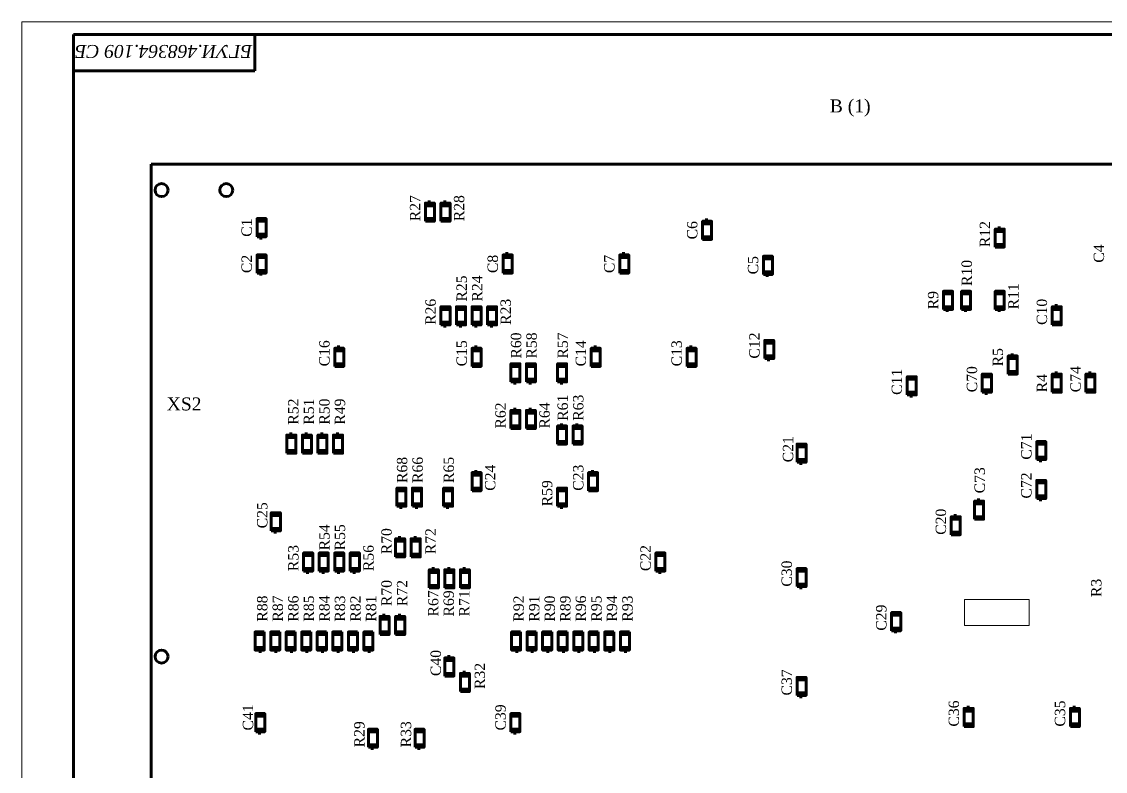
# Model space of a CAD drawing. Header units: millimetres. Extents: x 0 to 840, y 0 to 590.
# Drawn here: x 0 to 418.4, y 300.7 to 590 of the extents above; entities that cross this region are included whole.
import ezdxf

# ---------------------------------------------------------------- set-up
doc = ezdxf.new("R2010")
doc.units = ezdxf.units.MM
doc.layers.add('основная-06', color=2, linetype='Continuous', lineweight=60)
doc.layers.add('тонкая-текст-02', color=4, linetype='Continuous', lineweight=20)
doc.styles.add('3', font='times.ttf', dxfattribs={"height": 2.5})

msp = doc.modelspace()

# ---------------------------------------------------------------- linework, layer by layer
at = {"layer": 'основная-06', "color": 0}
for p, q in [((835, 585), (20, 585)), ((20, 585), (20, 5)), ((90, 571), (90, 585)), ((20, 571), (90, 571)), ((50, 535), (610, 535)), ((50, 70), (50, 535)), ((155.87, 519), (159.37, 519)), ((157.37, 521), (157.37, 520)), ((161.87, 519), (165.37, 519)), ((163.37, 521), (163.37, 520)), ((90.87, 513), (94.37, 513)), ((155.87, 514), (159.37, 514)), ((161.87, 514), (165.37, 514)), ((262.87, 512), (266.37, 512)), ((264.37, 514), (264.37, 513)), ((377.37, 511), (377.37, 510)), ((90.87, 508), (94.37, 508)), ((92.37, 507), (92.37, 506)), ((262.87, 507), (266.37, 507)), ((375.87, 509), (379.37, 509)), ((375.87, 504), (379.37, 504)), ((90.87, 499), (94.37, 499)), ((185.87, 499), (189.37, 499)), ((187.37, 501), (187.37, 500)), ((230.87, 499), (234.37, 499)), ((232.37, 501), (232.37, 500)), ((286.37, 498.5), (289.87, 498.5)), ((90.87, 494), (94.37, 494)), ((185.87, 494), (189.37, 494)), ((230.87, 494), (234.37, 494)), ((92.37, 493), (92.37, 492)), ((286.37, 493.5), (289.87, 493.5)), ((287.87, 492.5), (287.87, 491.5)), ((355.87, 485), (359.37, 485)), ((362.87, 485), (366.37, 485)), ((375.87, 485), (379.37, 485)), ((161.87, 479), (165.37, 479)), ((167.87, 479), (171.37, 479)), ((173.87, 479), (177.37, 479)), ((179.87, 479), (183.37, 479)), ((355.87, 480), (359.37, 480)), ((357.37, 479), (357.37, 478)), ((362.87, 480), (366.37, 480)), ((364.37, 479), (364.37, 478)), ((375.87, 480), (379.37, 480)), ((377.37, 479), (377.37, 478)), ((397.87, 479), (401.37, 479)), ((399.37, 481), (399.37, 480)), ((161.87, 474), (165.37, 474)), ((163.37, 473), (163.37, 472)), ((167.87, 474), (171.37, 474)), ((169.37, 473), (169.37, 472)), ((173.87, 474), (177.37, 474)), ((175.37, 473), (175.37, 472)), ((179.87, 474), (183.37, 474)), ((181.37, 473), (181.37, 472)), ((397.87, 474), (401.37, 474)), ((122.37, 465), (122.37, 464)), ((175.37, 465), (175.37, 464)), ((221.37, 465), (221.37, 464)), ((258.37, 465), (258.37, 464)), ((286.87, 466), (290.37, 466)), ((120.87, 463), (124.37, 463)), ((173.87, 463), (177.37, 463)), ((219.87, 463), (223.37, 463)), ((256.87, 463), (260.37, 463)), ((286.87, 461), (290.37, 461)), ((382.37, 462), (382.37, 461)), ((120.87, 458), (124.37, 458)), ((173.87, 458), (177.37, 458)), ((188.87, 457), (192.37, 457)), ((194.87, 457), (198.37, 457)), ((206.87, 457), (210.37, 457)), ((219.87, 458), (223.37, 458)), ((256.87, 458), (260.37, 458)), ((288.37, 460), (288.37, 459)), ((380.87, 460), (384.37, 460)), ((188.87, 452), (192.37, 452)), ((194.87, 452), (198.37, 452)), ((206.87, 452), (210.37, 452)), ((341.87, 452), (345.37, 452)), ((370.87, 453), (374.37, 453)), ((380.87, 455), (384.37, 455)), ((397.87, 453), (401.37, 453)), ((399.37, 455), (399.37, 454)), ((410.87, 453), (414.37, 453)), ((412.37, 455), (412.37, 454)), ((190.37, 451), (190.37, 450)), ((196.37, 451), (196.37, 450)), ((208.37, 451), (208.37, 450)), ((370.87, 448), (374.37, 448)), ((397.87, 448), (401.37, 448)), ((410.87, 448), (414.37, 448)), ((341.87, 447), (345.37, 447)), ((343.37, 446), (343.37, 445)), ((372.37, 447), (372.37, 446)), ((190.37, 441), (190.37, 440)), ((196.37, 441), (196.37, 440)), ((188.87, 439), (192.37, 439)), ((194.87, 439), (198.37, 439)), ((103.87, 431.5), (103.87, 430.5)), ((109.87, 431.5), (109.87, 430.5)), ((115.87, 431.5), (115.87, 430.5)), ((121.87, 431.5), (121.87, 430.5)), ((188.87, 434), (192.37, 434)), ((194.87, 434), (198.37, 434)), ((206.87, 433), (210.37, 433)), ((208.37, 435), (208.37, 434)), ((212.87, 433), (216.37, 433)), ((214.37, 435), (214.37, 434)), ((102.37, 429.5), (105.87, 429.5)), ((108.37, 429.5), (111.87, 429.5)), ((114.37, 429.5), (117.87, 429.5)), ((120.37, 429.5), (123.87, 429.5)), ((206.87, 428), (210.37, 428)), ((212.87, 428), (216.37, 428)), ((391.87, 427), (395.37, 427)), ((102.37, 424.5), (105.87, 424.5)), ((108.37, 424.5), (111.87, 424.5)), ((114.37, 424.5), (117.87, 424.5)), ((120.37, 424.5), (123.87, 424.5)), ((299.37, 426), (302.87, 426)), ((299.37, 421), (302.87, 421)), ((300.87, 420), (300.87, 419)), ((391.87, 422), (395.37, 422)), ((393.37, 421), (393.37, 420)), ((173.87, 415), (177.37, 415)), ((175.37, 417), (175.37, 416)), ((218.87, 415), (222.37, 415)), ((220.37, 417), (220.37, 416)), ((391.87, 412), (395.37, 412)), ((144.87, 409), (148.37, 409)), ((150.87, 409), (154.37, 409)), ((162.87, 409), (166.37, 409)), ((173.87, 410), (177.37, 410)), ((206.87, 409), (210.37, 409)), ((218.87, 410), (222.37, 410)), ((369.37, 406), (369.37, 405)), ((391.87, 407), (395.37, 407)), ((393.37, 406), (393.37, 405)), ((144.87, 404), (148.37, 404)), ((146.37, 403), (146.37, 402)), ((150.87, 404), (154.37, 404)), ((152.37, 403), (152.37, 402)), ((162.87, 404), (166.37, 404)), ((164.37, 403), (164.37, 402)), ((206.87, 404), (210.37, 404)), ((208.37, 403), (208.37, 402)), ((367.87, 404), (371.37, 404)), ((96.37, 399.5), (99.87, 399.5)), ((358.87, 398), (362.37, 398)), ((360.37, 400), (360.37, 399)), ((367.87, 399), (371.37, 399)), ((96.37, 394.5), (99.87, 394.5)), ((97.87, 393.5), (97.87, 392.5)), ((144.37, 389.5), (147.87, 389.5)), ((145.87, 391.5), (145.87, 390.5)), ((150.37, 389.5), (153.87, 389.5)), ((151.87, 391.5), (151.87, 390.5)), ((358.87, 393), (362.37, 393)), ((108.87, 384), (112.37, 384)), ((114.87, 384), (118.37, 384)), ((120.87, 384), (124.37, 384)), ((126.87, 384), (130.37, 384)), ((144.37, 384.5), (147.87, 384.5)), ((150.37, 384.5), (153.87, 384.5)), ((244.87, 384), (248.37, 384)), ((108.87, 379), (112.37, 379)), ((110.37, 378), (110.37, 377)), ((114.87, 379), (118.37, 379)), ((116.37, 378), (116.37, 377)), ((120.87, 379), (124.37, 379)), ((122.37, 378), (122.37, 377)), ((126.87, 379), (130.37, 379)), ((128.37, 378), (128.37, 377)), ((157.37, 377.5), (160.87, 377.5)), ((158.87, 379.5), (158.87, 378.5)), ((163.37, 377.5), (166.87, 377.5)), ((164.87, 379.5), (164.87, 378.5)), ((169.37, 377.5), (172.87, 377.5)), ((170.87, 379.5), (170.87, 378.5)), ((244.87, 379), (248.37, 379)), ((246.37, 378), (246.37, 377)), ((299.37, 378), (302.87, 378)), ((157.37, 372.5), (160.87, 372.5)), ((163.37, 372.5), (166.87, 372.5)), ((169.37, 372.5), (172.87, 372.5)), ((299.37, 373), (302.87, 373)), ((300.87, 372), (300.87, 371)), ((139.87, 361.5), (139.87, 360.5)), ((145.87, 361.5), (145.87, 360.5)), ((335.87, 361), (339.37, 361)), ((138.37, 359.5), (141.87, 359.5)), ((144.37, 359.5), (147.87, 359.5)), ((335.87, 356), (339.37, 356)), ((93.63, 353.5), (90.13, 353.5)), ((99.63, 353.5), (96.13, 353.5)), ((105.63, 353.5), (102.13, 353.5)), ((111.63, 353.5), (108.13, 353.5)), ((117.63, 353.5), (114.13, 353.5)), ((123.63, 353.5), (120.13, 353.5)), ((129.63, 353.5), (126.13, 353.5)), ((135.63, 353.5), (132.13, 353.5)), ((138.37, 354.5), (141.87, 354.5)), ((144.37, 354.5), (147.87, 354.5)), ((192.63, 353.5), (189.13, 353.5)), ((198.63, 353.5), (195.13, 353.5)), ((204.63, 353.5), (201.13, 353.5)), ((210.63, 353.5), (207.13, 353.5)), ((216.63, 353.5), (213.13, 353.5)), ((222.63, 353.5), (219.13, 353.5)), ((228.63, 353.5), (225.13, 353.5)), ((234.63, 353.5), (231.13, 353.5)), ((337.37, 355), (337.37, 354)), ((93.63, 348.5), (90.13, 348.5)), ((92.13, 346.5), (92.13, 347.5)), ((99.63, 348.5), (96.13, 348.5)), ((98.13, 346.5), (98.13, 347.5)), ((105.63, 348.5), (102.13, 348.5)), ((104.13, 346.5), (104.13, 347.5)), ((111.63, 348.5), (108.13, 348.5)), ((110.13, 346.5), (110.13, 347.5)), ((117.63, 348.5), (114.13, 348.5)), ((116.13, 346.5), (116.13, 347.5)), ((123.63, 348.5), (120.13, 348.5)), ((122.13, 346.5), (122.13, 347.5)), ((129.63, 348.5), (126.13, 348.5)), ((128.13, 346.5), (128.13, 347.5)), ((135.63, 348.5), (132.13, 348.5)), ((134.13, 346.5), (134.13, 347.5)), ((192.63, 348.5), (189.13, 348.5)), ((191.13, 346.5), (191.13, 347.5)), ((198.63, 348.5), (195.13, 348.5)), ((197.13, 346.5), (197.13, 347.5)), ((204.63, 348.5), (201.13, 348.5)), ((203.13, 346.5), (203.13, 347.5)), ((210.63, 348.5), (207.13, 348.5)), ((209.13, 346.5), (209.13, 347.5)), ((216.63, 348.5), (213.13, 348.5)), ((215.13, 346.5), (215.13, 347.5)), ((222.63, 348.5), (219.13, 348.5)), ((221.13, 346.5), (221.13, 347.5)), ((228.63, 348.5), (225.13, 348.5)), ((227.13, 346.5), (227.13, 347.5)), ((234.63, 348.5), (231.13, 348.5)), ((233.13, 346.5), (233.13, 347.5)), ((163.37, 343.5), (166.87, 343.5)), ((164.87, 345.5), (164.87, 344.5)), ((170.87, 339.5), (170.87, 338.5)), ((163.37, 338.5), (166.87, 338.5)), ((169.37, 337.5), (172.87, 337.5)), ((299.37, 336), (302.87, 336)), ((169.37, 332.5), (172.87, 332.5)), ((299.37, 331), (302.87, 331)), ((300.87, 330), (300.87, 329)), ((363.87, 324), (367.37, 324)), ((365.37, 326), (365.37, 325)), ((404.87, 324), (408.37, 324)), ((406.37, 326), (406.37, 325)), ((90.37, 322), (93.87, 322)), ((188.87, 322), (192.37, 322)), ((363.87, 319), (367.37, 319)), ((404.87, 319), (408.37, 319)), ((90.37, 317), (93.87, 317)), ((91.87, 316), (91.87, 315)), ((133.87, 316), (137.37, 316)), ((151.87, 316), (155.37, 316)), ((188.87, 317), (192.37, 317)), ((190.37, 316), (190.37, 315)), ((133.87, 311), (137.37, 311)), ((135.37, 310), (135.37, 309)), ((151.87, 311), (155.37, 311)), ((153.37, 310), (153.37, 309))]:
    msp.add_line(p, q, dxfattribs=at)
for points in [[(155.87, 513), (155.87, 520), (159.37, 520), (159.37, 513)], [(161.87, 513), (161.87, 520), (165.37, 520), (165.37, 513)], [(90.87, 507), (90.87, 514), (94.37, 514), (94.37, 507)], [(262.87, 506), (262.87, 513), (266.37, 513), (266.37, 506)], [(375.87, 503), (375.87, 510), (379.37, 510), (379.37, 503)], [(90.87, 493), (90.87, 500), (94.37, 500), (94.37, 493)], [(185.87, 493), (185.87, 500), (189.37, 500), (189.37, 493)], [(230.87, 493), (230.87, 500), (234.37, 500), (234.37, 493)], [(286.37, 492.5), (286.37, 499.5), (289.87, 499.5), (289.87, 492.5)], [(355.87, 479), (355.87, 486), (359.37, 486), (359.37, 479)], [(362.87, 479), (362.87, 486), (366.37, 486), (366.37, 479)], [(375.87, 479), (375.87, 486), (379.37, 486), (379.37, 479)], [(161.87, 473), (161.87, 480), (165.37, 480), (165.37, 473)], [(167.87, 473), (167.87, 480), (171.37, 480), (171.37, 473)], [(173.87, 473), (173.87, 480), (177.37, 480), (177.37, 473)], [(179.87, 473), (179.87, 480), (183.37, 480), (183.37, 473)], [(397.87, 473), (397.87, 480), (401.37, 480), (401.37, 473)], [(286.87, 460), (286.87, 467), (290.37, 467), (290.37, 460)], [(120.87, 457), (120.87, 464), (124.37, 464), (124.37, 457)], [(173.87, 457), (173.87, 464), (177.37, 464), (177.37, 457)], [(219.87, 457), (219.87, 464), (223.37, 464), (223.37, 457)], [(256.87, 457), (256.87, 464), (260.37, 464), (260.37, 457)], [(380.87, 454), (380.87, 461), (384.37, 461), (384.37, 454)], [(188.87, 451), (188.87, 458), (192.37, 458), (192.37, 451)], [(194.87, 451), (194.87, 458), (198.37, 458), (198.37, 451)], [(206.87, 451), (206.87, 458), (210.37, 458), (210.37, 451)], [(341.87, 446), (341.87, 453), (345.37, 453), (345.37, 446)], [(370.87, 447), (370.87, 454), (374.37, 454), (374.37, 447)], [(397.87, 447), (397.87, 454), (401.37, 454), (401.37, 447)], [(410.87, 447), (410.87, 454), (414.37, 454), (414.37, 447)], [(188.87, 433), (188.87, 440), (192.37, 440), (192.37, 433)], [(194.87, 433), (194.87, 440), (198.37, 440), (198.37, 433)], [(206.87, 427), (206.87, 434), (210.37, 434), (210.37, 427)], [(212.87, 427), (212.87, 434), (216.37, 434), (216.37, 427)], [(102.37, 423.5), (102.37, 430.5), (105.87, 430.5), (105.87, 423.5)], [(108.37, 423.5), (108.37, 430.5), (111.87, 430.5), (111.87, 423.5)], [(114.37, 423.5), (114.37, 430.5), (117.87, 430.5), (117.87, 423.5)], [(120.37, 423.5), (120.37, 430.5), (123.87, 430.5), (123.87, 423.5)], [(299.37, 420), (299.37, 427), (302.87, 427), (302.87, 420)], [(391.87, 421), (391.87, 428), (395.37, 428), (395.37, 421)], [(173.87, 409), (173.87, 416), (177.37, 416), (177.37, 409)], [(218.87, 409), (218.87, 416), (222.37, 416), (222.37, 409)], [(391.87, 406), (391.87, 413), (395.37, 413), (395.37, 406)], [(144.87, 403), (144.87, 410), (148.37, 410), (148.37, 403)], [(150.87, 403), (150.87, 410), (154.37, 410), (154.37, 403)], [(162.87, 403), (162.87, 410), (166.37, 410), (166.37, 403)], [(206.87, 403), (206.87, 410), (210.37, 410), (210.37, 403)], [(367.87, 398), (367.87, 405), (371.37, 405), (371.37, 398)], [(96.37, 393.5), (96.37, 400.5), (99.87, 400.5), (99.87, 393.5)], [(358.87, 392), (358.87, 399), (362.37, 399), (362.37, 392)], [(144.37, 383.5), (144.37, 390.5), (147.87, 390.5), (147.87, 383.5)], [(150.37, 383.5), (150.37, 390.5), (153.87, 390.5), (153.87, 383.5)], [(108.87, 378), (108.87, 385), (112.37, 385), (112.37, 378)], [(114.87, 378), (114.87, 385), (118.37, 385), (118.37, 378)], [(120.87, 378), (120.87, 385), (124.37, 385), (124.37, 378)], [(126.87, 378), (126.87, 385), (130.37, 385), (130.37, 378)], [(244.87, 378), (244.87, 385), (248.37, 385), (248.37, 378)], [(157.37, 371.5), (157.37, 378.5), (160.87, 378.5), (160.87, 371.5)], [(163.37, 371.5), (163.37, 378.5), (166.87, 378.5), (166.87, 371.5)], [(169.37, 371.5), (169.37, 378.5), (172.87, 378.5), (172.87, 371.5)], [(299.37, 372), (299.37, 379), (302.87, 379), (302.87, 372)], [(138.37, 353.5), (138.37, 360.5), (141.87, 360.5), (141.87, 353.5)], [(144.37, 353.5), (144.37, 360.5), (147.87, 360.5), (147.87, 353.5)], [(335.87, 355), (335.87, 362), (339.37, 362), (339.37, 355)], [(93.63, 354.5), (93.63, 347.5), (90.13, 347.5), (90.13, 354.5)], [(99.63, 354.5), (99.63, 347.5), (96.13, 347.5), (96.13, 354.5)], [(105.63, 354.5), (105.63, 347.5), (102.13, 347.5), (102.13, 354.5)], [(111.63, 354.5), (111.63, 347.5), (108.13, 347.5), (108.13, 354.5)], [(117.63, 354.5), (117.63, 347.5), (114.13, 347.5), (114.13, 354.5)], [(123.63, 354.5), (123.63, 347.5), (120.13, 347.5), (120.13, 354.5)], [(129.63, 354.5), (129.63, 347.5), (126.13, 347.5), (126.13, 354.5)], [(135.63, 354.5), (135.63, 347.5), (132.13, 347.5), (132.13, 354.5)], [(192.63, 354.5), (192.63, 347.5), (189.13, 347.5), (189.13, 354.5)], [(198.63, 354.5), (198.63, 347.5), (195.13, 347.5), (195.13, 354.5)], [(204.63, 354.5), (204.63, 347.5), (201.13, 347.5), (201.13, 354.5)], [(210.63, 354.5), (210.63, 347.5), (207.13, 347.5), (207.13, 354.5)], [(216.63, 354.5), (216.63, 347.5), (213.13, 347.5), (213.13, 354.5)], [(222.63, 354.5), (222.63, 347.5), (219.13, 347.5), (219.13, 354.5)], [(228.63, 354.5), (228.63, 347.5), (225.13, 347.5), (225.13, 354.5)], [(234.63, 354.5), (234.63, 347.5), (231.13, 347.5), (231.13, 354.5)], [(163.37, 337.5), (163.37, 344.5), (166.87, 344.5), (166.87, 337.5)], [(169.37, 331.5), (169.37, 338.5), (172.87, 338.5), (172.87, 331.5)], [(299.37, 330), (299.37, 337), (302.87, 337), (302.87, 330)], [(90.37, 316), (90.37, 323), (93.87, 323), (93.87, 316)], [(188.87, 316), (188.87, 323), (192.37, 323), (192.37, 316)], [(363.87, 318), (363.87, 325), (367.37, 325), (367.37, 318)], [(404.87, 318), (404.87, 325), (408.37, 325), (408.37, 318)], [(133.87, 310), (133.87, 317), (137.37, 317), (137.37, 310)], [(151.87, 310), (151.87, 317), (155.37, 317), (155.37, 310)]]:
    msp.add_lwpolyline(points, close=True, dxfattribs=at)
for centre in [(54, 525), (79, 525), (54, 345)]:
    msp.add_circle(centre, 2.5, dxfattribs=at)
at = {"layer": 'тонкая-текст-02', "color": 0}
for p, q in [((0, 590), (0, 0)), ((840, 590), (0, 590)), ((364, 367), (364, 357)), ((389, 367), (364, 367)), ((389, 357), (389, 367)), ((364, 357), (389, 357))]:
    msp.add_line(p, q, dxfattribs=at)

# ---------------------------------------------------------------- texts
at = {"layer": 'тонкая-текст-02', "color": 0, "attachment_point": 1, "style": '3'}
for s, insert, char_height, width, rotation in [('{\\fTimes New Roman|b0|i1|c204|p18;БГУИ.468364.109 СБ}', (89, 576), 5, 68, 180), ('{\\fTimes New Roman|b0|i0|c0|p18;R27}', (149.87, 513), 4, 12.5, 90), ('{\\fTimes New Roman|b0|i0|c0|p18;R28}', (166.87, 513), 4, 12.5, 90), ('{\\fTimes New Roman|b0|i0|c0|p18;C1}', (84.87, 507), 4, 12.5, 90), ('{\\fTimes New Roman|b0|i0|c204|p18;С6}', (256.87, 506), 4, 12.5, 90), ('{\\fTimes New Roman|b0|i0|c0|p18;R12}', (369.87, 503), 4, 12.5, 90), ('{\\fTimes New Roman|b0|i0|c0|p18;C4}', (413.87, 497), 4, 12.5, 90), ('{\\fTimes New Roman|b0|i0|c0|p18;C2}', (84.87, 493), 4, 12.5, 90), ('{\\fTimes New Roman|b0|i0|c204|p18;С8}', (179.87, 493), 4, 12.5, 90), ('{\\fTimes New Roman|b0|i0|c204|p18;С7}', (224.87, 493), 4, 12.5, 90), ('{\\fTimes New Roman|b0|i0|c204|p18;С5}', (280.37, 492.5), 4, 12.5, 90), ('{\\fTimes New Roman|b0|i0|c0|p18;R10}', (362.87, 488), 4, 12.5, 90), ('{\\fTimes New Roman|b0|i0|c0|p18;R25}', (167.87, 482), 4, 12.5, 90), ('{\\fTimes New Roman|b0|i0|c0|p18;R24}', (173.87, 482), 4, 12.5, 90), ('{\\fTimes New Roman|b0|i0|c0|p18;R9}', (349.87, 479), 4, 12.5, 90), ('{\\fTimes New Roman|b0|i0|c0|p18;R11}', (380.87, 479), 4, 12.5, 90), ('{\\fTimes New Roman|b0|i0|c0|p18;R26}', (155.87, 473), 4, 12.5, 90), ('{\\fTimes New Roman|b0|i0|c0|p18;R23}', (184.87, 473), 4, 12.5, 90), ('{\\fTimes New Roman|b0|i0|c0|p18;C10}', (391.87, 473), 4, 12.5, 90), ('{\\fTimes New Roman|b0|i0|c0|p18;R60}', (188.87, 460), 4, 12.5, 90), ('{\\fTimes New Roman|b0|i0|c0|p18;R58}', (194.87, 460), 4, 12.5, 90), ('{\\fTimes New Roman|b0|i0|c0|p18;R57}', (206.87, 460), 4, 12.5, 90), ('{\\fTimes New Roman|b0|i0|c204|p18;С12}', (280.87, 460), 4, 12.5, 90), ('{\\fTimes New Roman|b0|i0|c204|p18;С\\fTimes New Roman|b0|i0|c0|p18;16}', (114.87, 457), 4, 12.5, 90), ('{\\fTimes New Roman|b0|i0|c204|p18;С\\fTimes New Roman|b0|i0|c0|p18;1\\fTimes New Roman|b0|i0|c204|p18;5}', (167.87, 457), 4, 12.5, 90), ('{\\fTimes New Roman|b0|i0|c204|p18;С\\fTimes New Roman|b0|i0|c0|p18;14}', (213.87, 457), 4, 12.5, 90), ('{\\fTimes New Roman|b0|i0|c204|p18;С\\fTimes New Roman|b0|i0|c0|p18;13}', (250.87, 457), 4, 12.5, 90), ('{\\fTimes New Roman|b0|i0|c0|p18;R5}', (374.87, 457), 4, 12.5, 90), ('{\\fTimes New Roman|b0|i0|c0|p18;C70}', (364.87, 447), 4, 12.5, 90), ('{\\fTimes New Roman|b0|i0|c0|p18;C74}', (404.87, 447), 4, 12.5, 90), ('{\\fTimes New Roman|b0|i0|c0|p18;C11}', (335.87, 446), 4, 12.5, 90), ('{\\fTimes New Roman|b0|i0|c0|p18;R4}', (391.87, 447), 4, 12.5, 90), ('{\\fTimes New Roman|b0|i0|c204|p18;R\\fTimes New Roman|b0|i0|c0|p18;52}', (102.87, 434.5), 4, 12.5, 90), ('{\\fTimes New Roman|b0|i0|c204|p18;R\\fTimes New Roman|b0|i0|c0|p18;51}', (108.87, 434.5), 4, 12.5, 90), ('{\\fTimes New Roman|b0|i0|c204|p18;R\\fTimes New Roman|b0|i0|c0|p18;50}', (114.87, 434.5), 4, 12.5, 90), ('{\\fTimes New Roman|b0|i0|c204|p18;R\\fTimes New Roman|b0|i0|c0|p18;49}', (120.87, 434.5), 4, 12.5, 90), ('{\\fTimes New Roman|b0|i0|c0|p18;R61}', (206.87, 436), 4, 12.5, 90), ('{\\fTimes New Roman|b0|i0|c0|p18;R63}', (212.87, 436), 4, 12.5, 90), ('{\\fTimes New Roman|b0|i0|c0|p18;R62}', (182.87, 433), 4, 12.5, 90), ('{\\fTimes New Roman|b0|i0|c0|p18;R64}', (199.87, 433), 4, 12.5, 90), ('{\\fTimes New Roman|b0|i0|c0|p18;C21}', (293.87, 420), 4, 12.5, 90), ('{\\fTimes New Roman|b0|i0|c0|p18;C71}', (385.87, 421), 4, 12.5, 90), ('{\\fTimes New Roman|b0|i0|c0|p18;R68}', (144.87, 412), 4, 12.5, 90), ('{\\fTimes New Roman|b0|i0|c0|p18;R66}', (150.87, 412), 4, 12.5, 90), ('{\\fTimes New Roman|b0|i0|c0|p18;R65}', (162.87, 412), 4, 12.5, 90), ('{\\fTimes New Roman|b0|i0|c204|p18;С\\fTimes New Roman|b0|i0|c0|p18;24}', (178.87, 409), 4, 12.5, 90), ('{\\fTimes New Roman|b0|i0|c204|p18;С\\fTimes New Roman|b0|i0|c0|p18;23}', (212.87, 409), 4, 12.5, 90), ('{\\fTimes New Roman|b0|i0|c0|p18;C73}', (367.87, 408), 4, 12.5, 90), ('{\\fTimes New Roman|b0|i0|c0|p18;C72}', (385.87, 406), 4, 12.5, 90), ('{\\fTimes New Roman|b0|i0|c0|p18;R59}', (200.87, 403), 4, 12.5, 90), ('{\\fTimes New Roman|b0|i0|c0|p18;C25}', (90.87, 394.5), 4, 12.5, 90), ('{\\fTimes New Roman|b0|i0|c0|p18;C20}', (352.87, 392), 4, 12.5, 90), ('{\\fTimes New Roman|b0|i0|c0|p18;R54}', (114.87, 386), 4, 12.5, 90), ('{\\fTimes New Roman|b0|i0|c0|p18;R55}', (120.87, 386), 4, 12.5, 90), ('{\\fTimes New Roman|b0|i0|c204|p18;R\\fTimes New Roman|b0|i0|c0|p18;70}', (138.87, 384.5), 4, 12.5, 90), ('{\\fTimes New Roman|b0|i0|c204|p18;R\\fTimes New Roman|b0|i0|c0|p18;72}', (155.87, 384.5), 4, 12.5, 90), ('{\\fTimes New Roman|b0|i0|c0|p18;R53}', (102.87, 378), 4, 12.5, 90), ('{\\fTimes New Roman|b0|i0|c0|p18;R56}', (131.87, 378), 4, 12.5, 90), ('{\\fTimes New Roman|b0|i0|c0|p18;C22}', (238.87, 378), 4, 12.5, 90), ('{\\fTimes New Roman|b0|i0|c204|p18;С30}', (293.37, 372), 4, 12.5, 90), ('{\\fTimes New Roman|b0|i0|c204|p18;R\\fTimes New Roman|b0|i0|c0|p18;70}', (138.87, 364.5), 4, 12.5, 90), ('{\\fTimes New Roman|b0|i0|c204|p18;R\\fTimes New Roman|b0|i0|c0|p18;72}', (144.87, 364.5), 4, 12.5, 90), ('{\\fTimes New Roman|b0|i0|c0|p18;R3}', (412.87, 368), 4, 12.5, 90), ('{\\fTimes New Roman|b0|i0|c204|p18;R\\fTimes New Roman|b0|i0|c0|p18;88}', (90.87, 358.5), 4, 12.5, 90), ('{\\fTimes New Roman|b0|i0|c204|p18;R\\fTimes New Roman|b0|i0|c0|p18;87}', (96.87, 358.5), 4, 12.5, 90), ('{\\fTimes New Roman|b0|i0|c204|p18;R\\fTimes New Roman|b0|i0|c0|p18;86}', (102.87, 358.5), 4, 12.5, 90), ('{\\fTimes New Roman|b0|i0|c204|p18;R\\fTimes New Roman|b0|i0|c0|p18;85}', (108.87, 358.5), 4, 12.5, 90), ('{\\fTimes New Roman|b0|i0|c204|p18;R\\fTimes New Roman|b0|i0|c0|p18;84}', (114.87, 358.5), 4, 12.5, 90), ('{\\fTimes New Roman|b0|i0|c204|p18;R\\fTimes New Roman|b0|i0|c0|p18;83}', (120.87, 358.5), 4, 12.5, 90), ('{\\fTimes New Roman|b0|i0|c204|p18;R\\fTimes New Roman|b0|i0|c0|p18;82}', (126.87, 358.5), 4, 12.5, 90), ('{\\fTimes New Roman|b0|i0|c204|p18;R\\fTimes New Roman|b0|i0|c0|p18;81}', (132.87, 358.5), 4, 12.5, 90), ('{\\fTimes New Roman|b0|i0|c204|p18;R\\fTimes New Roman|b0|i0|c0|p18;67}', (156.87, 360.5), 4, 12.5, 90), ('{\\fTimes New Roman|b0|i0|c204|p18;R\\fTimes New Roman|b0|i0|c0|p18;69}', (162.87, 360.5), 4, 12.5, 90), ('{\\fTimes New Roman|b0|i0|c204|p18;R\\fTimes New Roman|b0|i0|c0|p18;71}', (168.87, 360.5), 4, 12.5, 90), ('{\\fTimes New Roman|b0|i0|c204|p18;R\\fTimes New Roman|b0|i0|c0|p18;92}', (189.87, 358.5), 4, 12.5, 90), ('{\\fTimes New Roman|b0|i0|c204|p18;R\\fTimes New Roman|b0|i0|c0|p18;91}', (195.87, 358.5), 4, 12.5, 90), ('{\\fTimes New Roman|b0|i0|c204|p18;R\\fTimes New Roman|b0|i0|c0|p18;90}', (201.87, 358.5), 4, 12.5, 90), ('{\\fTimes New Roman|b0|i0|c204|p18;R\\fTimes New Roman|b0|i0|c0|p18;89}', (207.87, 358.5), 4, 12.5, 90), ('{\\fTimes New Roman|b0|i0|c204|p18;R\\fTimes New Roman|b0|i0|c0|p18;96}', (213.87, 358.5), 4, 12.5, 90), ('{\\fTimes New Roman|b0|i0|c204|p18;R\\fTimes New Roman|b0|i0|c0|p18;95}', (219.87, 358.5), 4, 12.5, 90), ('{\\fTimes New Roman|b0|i0|c204|p18;R\\fTimes New Roman|b0|i0|c0|p18;94}', (225.87, 358.5), 4, 12.5, 90), ('{\\fTimes New Roman|b0|i0|c204|p18;R\\fTimes New Roman|b0|i0|c0|p18;93}', (231.87, 358.5), 4, 12.5, 90), ('{\\fTimes New Roman|b0|i0|c0|p18;C29}', (329.87, 355), 4, 12.5, 90), ('{\\fTimes New Roman|b0|i0|c0|p18;C40}', (157.87, 337.5), 4, 12.5, 90), ('{\\fTimes New Roman|b0|i0|c204|p18;R\\fTimes New Roman|b0|i0|c0|p18;32}', (174.87, 332.5), 4, 12.5, 90), ('{\\fTimes New Roman|b0|i0|c204|p18;С37}', (293.37, 330), 4, 12.5, 90), ('{\\fTimes New Roman|b0|i0|c0|p18;C36}', (357.87, 318), 4, 12.5, 90), ('{\\fTimes New Roman|b0|i0|c0|p18;C35}', (398.87, 318), 4, 12.5, 90), ('{\\fTimes New Roman|b0|i0|c204|p18;С41}', (85.37, 316.5), 4, 12.5, 90), ('{\\fTimes New Roman|b0|i0|c204|p18;С39}', (182.87, 316.5), 4, 12.5, 90), ('{\\fTimes New Roman|b0|i0|c204|p18;R29}', (128.37, 310), 4, 12.5, 90), ('{\\fTimes New Roman|b0|i0|c204|p18;R\\fTimes New Roman|b0|i0|c0|p18;3\\fTimes New Roman|b0|i0|c204|p18;3}', (146.37, 310), 4, 12.5, 90)]:
    msp.add_mtext(s, dxfattribs=dict(at, insert=insert, char_height=char_height, width=width, rotation=rotation))
at = {"layer": 'тонкая-текст-02', "color": 0, "char_height": 5, "width": 17, "attachment_point": 1, "style": '3'}
for s, insert in [('{\\fTimes New Roman|b0|i0|c204|p18;В (1)}', (312, 560)), ('{\\fTimes New Roman|b0|i0|c0|p18;XS2}', (56, 445))]:
    msp.add_mtext(s, dxfattribs=dict(at, insert=insert))

doc.saveas('drawing.dxf')
